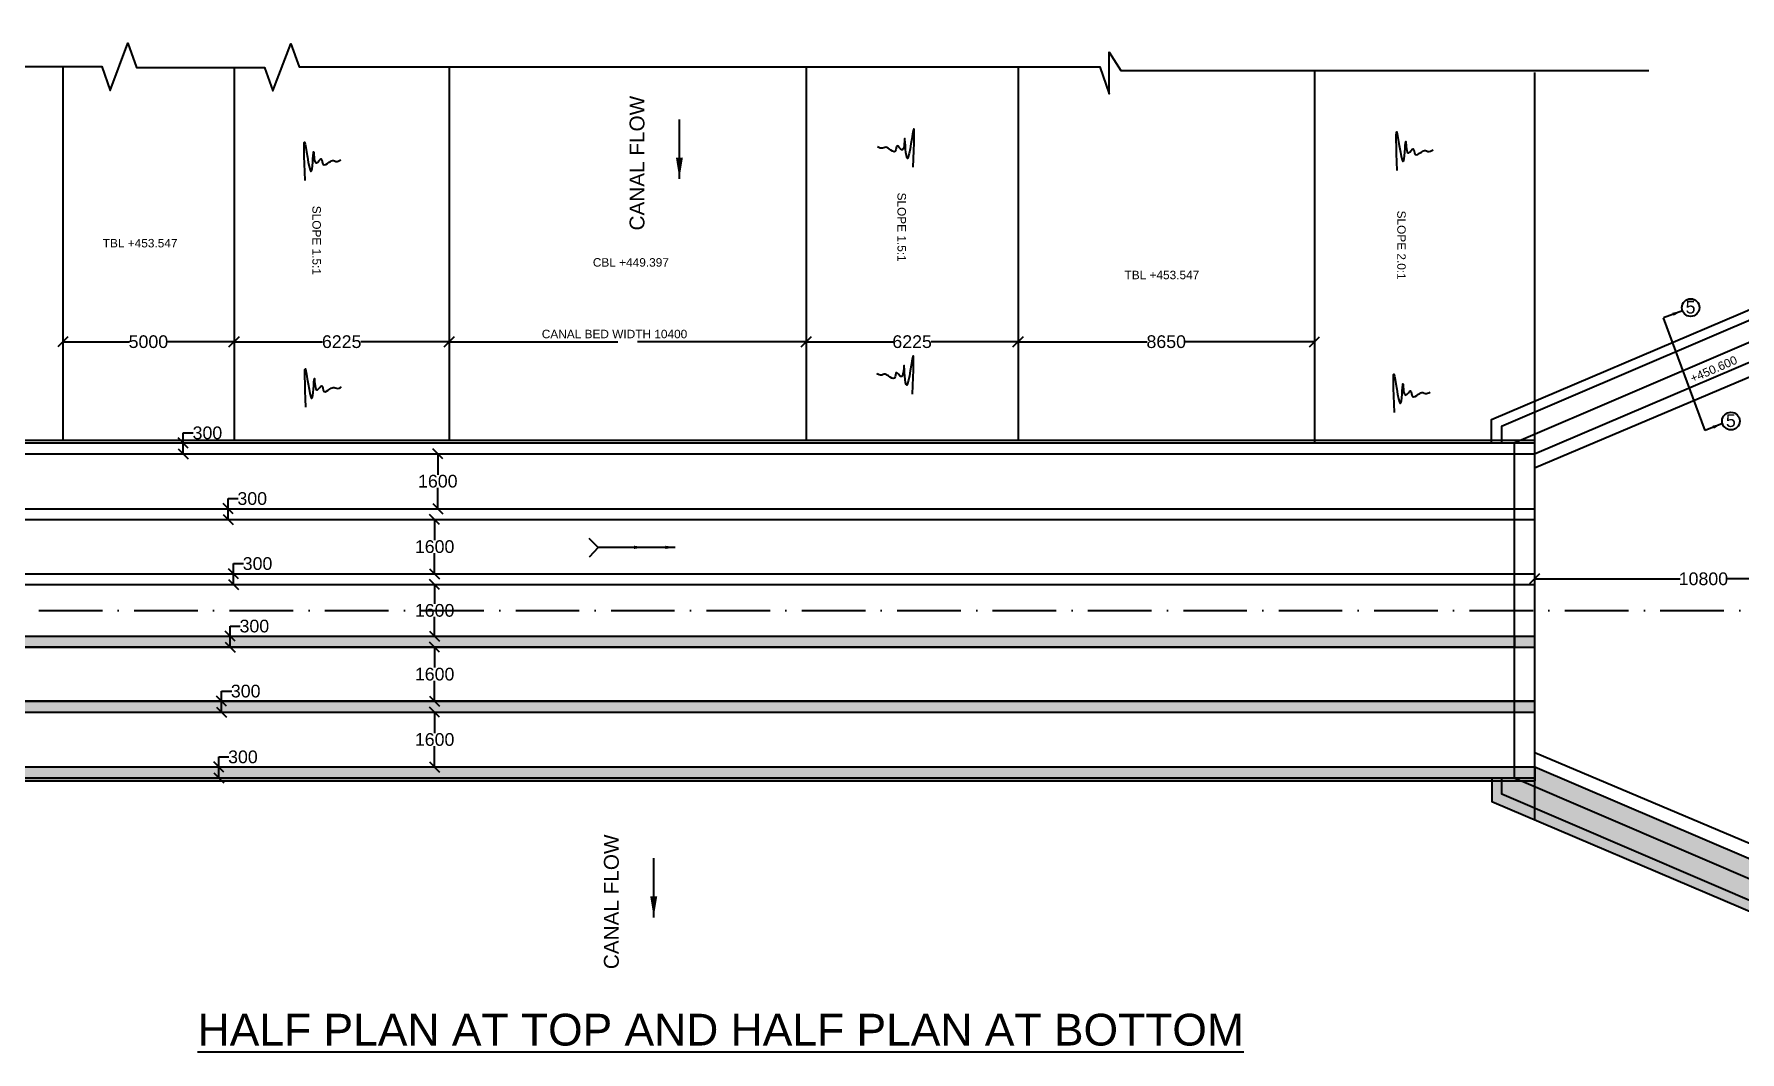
# Model space of a CAD drawing. Header units: millimetres. Extents: x 5124 to 6568637, y 2311 to 91879094.
# Drawn here: x 3647414 to 3663510, y 45939626 to 45949236 of the extents above; entities that cross this region are included whole.
import ezdxf

# ---------------------------------------------------------------- set-up
doc = ezdxf.new("R2010")
doc.units = ezdxf.units.MM
doc.header["$MEASUREMENT"] = 0
doc.linetypes.add('ACAD_ISO10W100', pattern=[18, 12, -3, 0, -3])
for name, color, linetype in [('DIMENSION', 7, 'Continuous'), ('DRAWING', 7, 'Continuous'), ('TEXT', 7, 'Continuous')]:
    doc.layers.add(name, color=color, linetype=linetype)
doc.styles.get("Standard").update_dxf_attribs({"font": 'arial.ttf', "height": 120})
doc.dimstyles.get("Standard").update_dxf_attribs({"dimtxt": 200, "dimasz": 110, "dimexe": 0.18, "dimexo": 0.0625, "dimgap": 0.09, "dimtad": 0, "dimtih": 1, "dimtoh": 1, "dimdec": 0, "dimzin": 0, "dimdsep": 46, "dimtxsty": 'Standard', "dimblk": 'OBLIQUE', "dimcen": 0.09, "dimse1": 1, "dimse2": 1, "dimadec": 0, "dimazin": 0, "dimtfac": 1, "dimtdec": 0, "dimtofl": 0, "dimtmove": 0, "dimatfit": 3, "dimfxl": 1, "dimtolj": 1, "dimtzin": 0, "dimarcsym": 0})
pattern_1 = [(50, (0, 0), (143.45203652, -12.550427), [15, -165]), (355, (0, 0), (-27.7502667, 150.43842674), [12, -132]), (100.4514, (11.95, -1.05), (115.70187634, 137.8879084), [12.748038, -140.2284224]), (46.1842, (0, 40), (213.4482097, -33.10380287), [22.5, -247.5]), (96.6356, (17.79, 37.24), (186.9325411, 194.8235742), [19.1220576, -210.3426]), (351.1842, (0, 40), (186.932389, 194.8237202), [18, -198]), (21, (20, 30), (119.38141042, -80.52377813), [15, -165]), (326, (20, 30), (48.6630664, 145.030009), [12, -132]), (71.4514, (29.95, 23.29), (168.0445257, 64.50609934), [12.748038, -140.2284224]), (37.5, (0, 0), (2.431971063, 66.578770766), [0, -130.4, 0, -134, 0, -132.5]), (7.5, (0, 0), (52.61390749, 78.88234238), [0, -76.4, 0, -127.4, 0, -50.5]), (327.5, (-44.6, 0), (106.764487234, -4.510974347), [0, -50, 0, -156, 0, -207]), (317.5, (-64.6, 0), (116.63723387, 20.02099647), [0, -65, 0, -103.6, 0, -147])]

# ---------------------------------------------------------------- blocks, each defined once
blk = doc.blocks.new('_Oblique')
at = {"color": 0, "linetype": 'ByBlock', "lineweight": -2}
blk.add_line((-0.5, -0.5), (0.5, 0.5), dxfattribs=at)
blk = doc.blocks.new('*D97')
at = {"layer": 'Defpoints', "color": 0, "linetype": 'Continuous', "transparency": 16777216}
for p in [(3645825, 45949837), (3661572, 45949827), (3661572, 45948874)]:
    blk.add_point(p, dxfattribs=at)
at = {"layer": 'DIMENSION', "color": 0, "linetype": 'Continuous', "lineweight": -2, "transparency": 16777216}
for p, q in [((3645825, 45949827), (3653470, 45949827)), ((3661572, 45949827), (3653927, 45949827))]:
    blk.add_line(p, q, dxfattribs=at)
at = {"layer": 'DIMENSION', "color": 0, "linetype": 'Continuous', "lineweight": -2, "transparency": 16777216, "xscale": 95, "yscale": 95, "zscale": 95, "rotation": 180}
blk.add_blockref('_Oblique', (3645825, 45949827), dxfattribs=at)
at = {"layer": 'DIMENSION', "color": 0, "linetype": 'Continuous', "lineweight": -2, "transparency": 16777216, "xscale": 95, "yscale": 95, "zscale": 95}
blk.add_blockref('_Oblique', (3661572, 45949827), dxfattribs=at)
at = {"layer": 'DIMENSION', "color": 0, "linetype": 'Continuous', "transparency": 16777216, "insert": (3653698, 45949827), "char_height": 120, "attachment_point": 5}
blk.add_mtext('\\A1;47498', dxfattribs=at)
blk = doc.blocks.new('*D105')
at = {"layer": 'Defpoints', "color": 0, "linetype": 'Continuous', "transparency": 16777216}
for p in [(3647684, 45946331), (3649300, 45946331), (3649300, 45946331)]:
    blk.add_point(p, dxfattribs=at)
at = {"layer": 'DIMENSION', "color": 0, "linetype": 'Continuous', "lineweight": -2, "transparency": 16777216}
for p, q in [((3647684, 45946331), (3648313, 45946331)), ((3649300, 45946331), (3648671, 45946331))]:
    blk.add_line(p, q, dxfattribs=at)
at = {"layer": 'DIMENSION', "color": 0, "linetype": 'Continuous', "lineweight": -2, "transparency": 16777216, "xscale": 95, "yscale": 95, "zscale": 95, "rotation": 180}
blk.add_blockref('_Oblique', (3647684, 45946331), dxfattribs=at)
at = {"layer": 'DIMENSION', "color": 0, "linetype": 'Continuous', "lineweight": -2, "transparency": 16777216, "xscale": 95, "yscale": 95, "zscale": 95}
blk.add_blockref('_Oblique', (3649300, 45946331), dxfattribs=at)
at = {"layer": 'DIMENSION', "color": 0, "linetype": 'Continuous', "transparency": 16777216, "insert": (3648492, 45946331), "char_height": 120, "attachment_point": 5}
blk.add_mtext('\\A1;5000', dxfattribs=at)
blk = doc.blocks.new('*D106')
at = {"layer": 'Defpoints', "color": 0, "linetype": 'Continuous', "transparency": 16777216}
for p in [(3649300, 45946331), (3651331, 45946331), (3651331, 45946331)]:
    blk.add_point(p, dxfattribs=at)
at = {"layer": 'DIMENSION', "color": 0, "linetype": 'Continuous', "lineweight": -2, "transparency": 16777216}
for p, q in [((3649300, 45946331), (3650136, 45946331)), ((3651331, 45946331), (3650496, 45946331))]:
    blk.add_line(p, q, dxfattribs=at)
at = {"layer": 'DIMENSION', "color": 0, "linetype": 'Continuous', "lineweight": -2, "transparency": 16777216, "xscale": 95, "yscale": 95, "zscale": 95, "rotation": 180}
blk.add_blockref('_Oblique', (3649300, 45946331), dxfattribs=at)
at = {"layer": 'DIMENSION', "color": 0, "linetype": 'Continuous', "lineweight": -2, "transparency": 16777216, "xscale": 95, "yscale": 95, "zscale": 95}
blk.add_blockref('_Oblique', (3651331, 45946331), dxfattribs=at)
at = {"layer": 'DIMENSION', "color": 0, "linetype": 'Continuous', "transparency": 16777216, "insert": (3650316, 45946331), "char_height": 120, "attachment_point": 5}
blk.add_mtext('\\A1;6225', dxfattribs=at)
blk = doc.blocks.new('*D107')
at = {"layer": 'Defpoints', "color": 0, "linetype": 'Continuous', "transparency": 16777216}
for p in [(3651331, 45946331), (3654699, 45946331), (3654699, 45946331)]:
    blk.add_point(p, dxfattribs=at)
at = {"layer": 'DIMENSION', "color": 0, "linetype": 'Continuous', "lineweight": -2, "transparency": 16777216}
for p, q in [((3651331, 45946331), (3652922, 45946331)), ((3654699, 45946331), (3653108, 45946331))]:
    blk.add_line(p, q, dxfattribs=at)
at = {"layer": 'DIMENSION', "color": 0, "linetype": 'Continuous', "lineweight": -2, "transparency": 16777216, "xscale": 95, "yscale": 95, "zscale": 95, "rotation": 180}
blk.add_blockref('_Oblique', (3651331, 45946331), dxfattribs=at)
at = {"layer": 'DIMENSION', "color": 0, "linetype": 'Continuous', "lineweight": -2, "transparency": 16777216, "xscale": 95, "yscale": 95, "zscale": 95}
blk.add_blockref('_Oblique', (3654699, 45946331), dxfattribs=at)
at = {"layer": 'DIMENSION', "color": 0, "linetype": 'Continuous', "transparency": 16777216, "insert": (3653015, 45946331), "char_height": 120, "attachment_point": 5}
blk.add_mtext('\\A1;    ', dxfattribs=at)
blk = doc.blocks.new('*D108')
at = {"layer": 'Defpoints', "color": 0, "linetype": 'Continuous', "transparency": 16777216}
for p in [(3654699, 45946331), (3656698, 45946331), (3656698, 45946331)]:
    blk.add_point(p, dxfattribs=at)
at = {"layer": 'DIMENSION', "color": 0, "linetype": 'Continuous', "lineweight": -2, "transparency": 16777216}
for p, q in [((3654699, 45946331), (3655519, 45946331)), ((3656698, 45946331), (3655879, 45946331))]:
    blk.add_line(p, q, dxfattribs=at)
at = {"layer": 'DIMENSION', "color": 0, "linetype": 'Continuous', "lineweight": -2, "transparency": 16777216, "xscale": 95, "yscale": 95, "zscale": 95, "rotation": 180}
blk.add_blockref('_Oblique', (3654699, 45946331), dxfattribs=at)
at = {"layer": 'DIMENSION', "color": 0, "linetype": 'Continuous', "lineweight": -2, "transparency": 16777216, "xscale": 95, "yscale": 95, "zscale": 95}
blk.add_blockref('_Oblique', (3656698, 45946331), dxfattribs=at)
at = {"layer": 'DIMENSION', "color": 0, "linetype": 'Continuous', "transparency": 16777216, "insert": (3655699, 45946331), "char_height": 120, "attachment_point": 5}
blk.add_mtext('\\A1;6225', dxfattribs=at)
blk = doc.blocks.new('*D109')
at = {"layer": 'Defpoints', "color": 0, "linetype": 'Continuous', "transparency": 16777216}
for p in [(3656698, 45946331), (3659495, 45946331), (3659495, 45946331)]:
    blk.add_point(p, dxfattribs=at)
at = {"layer": 'DIMENSION', "color": 0, "linetype": 'Continuous', "lineweight": -2, "transparency": 16777216}
for p, q in [((3656698, 45946331), (3657918, 45946331)), ((3659495, 45946331), (3658276, 45946331))]:
    blk.add_line(p, q, dxfattribs=at)
at = {"layer": 'DIMENSION', "color": 0, "linetype": 'Continuous', "lineweight": -2, "transparency": 16777216, "xscale": 95, "yscale": 95, "zscale": 95, "rotation": 180}
blk.add_blockref('_Oblique', (3656698, 45946331), dxfattribs=at)
at = {"layer": 'DIMENSION', "color": 0, "linetype": 'Continuous', "lineweight": -2, "transparency": 16777216, "xscale": 95, "yscale": 95, "zscale": 95}
blk.add_blockref('_Oblique', (3659495, 45946331), dxfattribs=at)
at = {"layer": 'DIMENSION', "color": 0, "linetype": 'Continuous', "transparency": 16777216, "insert": (3658097, 45946331), "char_height": 120, "attachment_point": 5}
blk.add_mtext('\\A1;8650', dxfattribs=at)
blk = doc.blocks.new('*D110')
at = {"layer": 'Defpoints', "color": 0, "linetype": 'Continuous', "transparency": 16777216}
for p in [(3648821, 45945375), (3648821, 45945375), (3648821, 45945272)]:
    blk.add_point(p, dxfattribs=at)
at = {"layer": 'DIMENSION', "color": 0, "linetype": 'Continuous', "lineweight": -2, "transparency": 16777216}
for p, q in [((3648821, 45945375), (3648821, 45945470)), ((3648821, 45945470), (3648916, 45945470)), ((3648821, 45945272), (3648821, 45945375))]:
    blk.add_line(p, q, dxfattribs=at)
at = {"layer": 'DIMENSION', "color": 0, "linetype": 'Continuous', "lineweight": -2, "transparency": 16777216, "xscale": 95, "yscale": 95, "zscale": 95}
for p, rotation in [((3648821, 45945375), 90), ((3648821, 45945272), 270)]:
    blk.add_blockref('_Oblique', p, dxfattribs=dict(at, rotation=rotation))
at = {"layer": 'DIMENSION', "color": 0, "linetype": 'Continuous', "transparency": 16777216, "insert": (3649049, 45945470), "char_height": 120, "attachment_point": 5}
blk.add_mtext('\\A1;300', dxfattribs=at)
blk = doc.blocks.new('*D111')
at = {"layer": 'Defpoints', "color": 0, "linetype": 'Continuous', "transparency": 16777216}
for p in [(3649244, 45944755), (3649244, 45944755), (3649244, 45944652)]:
    blk.add_point(p, dxfattribs=at)
at = {"layer": 'DIMENSION', "color": 0, "linetype": 'Continuous', "lineweight": -2, "transparency": 16777216}
for p, q in [((3649244, 45944755), (3649244, 45944850)), ((3649244, 45944850), (3649339, 45944850)), ((3649244, 45944652), (3649244, 45944755))]:
    blk.add_line(p, q, dxfattribs=at)
at = {"layer": 'DIMENSION', "color": 0, "linetype": 'Continuous', "lineweight": -2, "transparency": 16777216, "xscale": 95, "yscale": 95, "zscale": 95}
for p, rotation in [((3649244, 45944755), 90), ((3649244, 45944652), 270)]:
    blk.add_blockref('_Oblique', p, dxfattribs=dict(at, rotation=rotation))
at = {"layer": 'DIMENSION', "color": 0, "linetype": 'Continuous', "transparency": 16777216, "insert": (3649472, 45944850), "char_height": 120, "attachment_point": 5}
blk.add_mtext('\\A1;300', dxfattribs=at)
blk = doc.blocks.new('*D112')
at = {"layer": 'Defpoints', "color": 0, "linetype": 'Continuous', "transparency": 16777216}
for p in [(3649295, 45944141), (3649295, 45944141), (3649295, 45944038)]:
    blk.add_point(p, dxfattribs=at)
at = {"layer": 'DIMENSION', "color": 0, "linetype": 'Continuous', "lineweight": -2, "transparency": 16777216}
for p, q in [((3649295, 45944141), (3649295, 45944236)), ((3649295, 45944236), (3649390, 45944236)), ((3649295, 45944038), (3649295, 45944141))]:
    blk.add_line(p, q, dxfattribs=at)
at = {"layer": 'DIMENSION', "color": 0, "linetype": 'Continuous', "lineweight": -2, "transparency": 16777216, "xscale": 95, "yscale": 95, "zscale": 95}
for p, rotation in [((3649295, 45944141), 90), ((3649295, 45944038), 270)]:
    blk.add_blockref('_Oblique', p, dxfattribs=dict(at, rotation=rotation))
at = {"layer": 'DIMENSION', "color": 0, "linetype": 'Continuous', "transparency": 16777216, "insert": (3649522, 45944236), "char_height": 120, "attachment_point": 5}
blk.add_mtext('\\A1;300', dxfattribs=at)
blk = doc.blocks.new('*D113')
at = {"layer": 'Defpoints', "color": 0, "linetype": 'Continuous', "transparency": 16777216}
for p in [(3649264, 45943551), (3649264, 45943551), (3649264, 45943448)]:
    blk.add_point(p, dxfattribs=at)
at = {"layer": 'DIMENSION', "color": 0, "linetype": 'Continuous', "lineweight": -2, "transparency": 16777216}
for p, q in [((3649264, 45943551), (3649264, 45943646)), ((3649264, 45943646), (3649359, 45943646)), ((3649264, 45943448), (3649264, 45943551))]:
    blk.add_line(p, q, dxfattribs=at)
at = {"layer": 'DIMENSION', "color": 0, "linetype": 'Continuous', "lineweight": -2, "transparency": 16777216, "xscale": 95, "yscale": 95, "zscale": 95}
for p, rotation in [((3649264, 45943551), 90), ((3649264, 45943448), 270)]:
    blk.add_blockref('_Oblique', p, dxfattribs=dict(at, rotation=rotation))
at = {"layer": 'DIMENSION', "color": 0, "linetype": 'Continuous', "transparency": 16777216, "insert": (3649492, 45943646), "char_height": 120, "attachment_point": 5}
blk.add_mtext('\\A1;300', dxfattribs=at)
blk = doc.blocks.new('*D114')
at = {"layer": 'Defpoints', "color": 0, "linetype": 'Continuous', "transparency": 16777216}
for p in [(3649183, 45942937), (3649193, 45942937), (3649193, 45942834)]:
    blk.add_point(p, dxfattribs=at)
at = {"layer": 'DIMENSION', "color": 0, "linetype": 'Continuous', "lineweight": -2, "transparency": 16777216}
for p, q in [((3649183, 45942937), (3649183, 45943032)), ((3649183, 45943032), (3649278, 45943032)), ((3649183, 45942834), (3649183, 45942937))]:
    blk.add_line(p, q, dxfattribs=at)
at = {"layer": 'DIMENSION', "color": 0, "linetype": 'Continuous', "lineweight": -2, "transparency": 16777216, "xscale": 95, "yscale": 95, "zscale": 95}
for p, rotation in [((3649183, 45942937), 90), ((3649183, 45942834), 270)]:
    blk.add_blockref('_Oblique', p, dxfattribs=dict(at, rotation=rotation))
at = {"layer": 'DIMENSION', "color": 0, "linetype": 'Continuous', "transparency": 16777216, "insert": (3649410, 45943032), "char_height": 120, "attachment_point": 5}
blk.add_mtext('\\A1;300', dxfattribs=at)
blk = doc.blocks.new('*D115')
at = {"layer": 'Defpoints', "color": 0, "linetype": 'Continuous', "transparency": 16777216}
for p in [(3649157, 45942316), (3649157, 45942316), (3649157, 45942213)]:
    blk.add_point(p, dxfattribs=at)
at = {"layer": 'DIMENSION', "color": 0, "linetype": 'Continuous', "lineweight": -2, "transparency": 16777216}
for p, q in [((3649157, 45942316), (3649157, 45942411)), ((3649157, 45942411), (3649252, 45942411)), ((3649157, 45942213), (3649157, 45942316))]:
    blk.add_line(p, q, dxfattribs=at)
at = {"layer": 'DIMENSION', "color": 0, "linetype": 'Continuous', "lineweight": -2, "transparency": 16777216, "xscale": 95, "yscale": 95, "zscale": 95}
for p, rotation in [((3649157, 45942316), 90), ((3649157, 45942213), 270)]:
    blk.add_blockref('_Oblique', p, dxfattribs=dict(at, rotation=rotation))
at = {"layer": 'DIMENSION', "color": 0, "linetype": 'Continuous', "transparency": 16777216, "insert": (3649384, 45942411), "char_height": 120, "attachment_point": 5}
blk.add_mtext('\\A1;300', dxfattribs=at)
blk = doc.blocks.new('*D116')
at = {"layer": 'Defpoints', "color": 0, "linetype": 'Continuous', "transparency": 16777216}
for p in [(3651286, 45945272), (3651223, 45944755), (3651298, 45944755)]:
    blk.add_point(p, dxfattribs=at)
at = {"layer": 'DIMENSION', "color": 0, "linetype": 'Continuous', "lineweight": -2, "transparency": 16777216}
for p, q in [((3651223, 45945272), (3651223, 45945075)), ((3651223, 45944755), (3651223, 45944952))]:
    blk.add_line(p, q, dxfattribs=at)
at = {"layer": 'DIMENSION', "color": 0, "linetype": 'Continuous', "lineweight": -2, "transparency": 16777216, "xscale": 95, "yscale": 95, "zscale": 95}
for p, rotation in [((3651223, 45945272), 90), ((3651223, 45944755), 270)]:
    blk.add_blockref('_Oblique', p, dxfattribs=dict(at, rotation=rotation))
at = {"layer": 'DIMENSION', "color": 0, "linetype": 'Continuous', "transparency": 16777216, "insert": (3651223, 45945014), "char_height": 120, "attachment_point": 5}
blk.add_mtext('\\A1;1600', dxfattribs=at)
blk = doc.blocks.new('*D117')
at = {"layer": 'Defpoints', "color": 0, "linetype": 'Continuous', "transparency": 16777216}
for p in [(3651223, 45944652), (3651193, 45944141), (3651193, 45944141)]:
    blk.add_point(p, dxfattribs=at)
at = {"layer": 'DIMENSION', "color": 0, "linetype": 'Continuous', "lineweight": -2, "transparency": 16777216}
for p, q in [((3651193, 45944652), (3651193, 45944458)), ((3651193, 45944141), (3651193, 45944335))]:
    blk.add_line(p, q, dxfattribs=at)
at = {"layer": 'DIMENSION', "color": 0, "linetype": 'Continuous', "lineweight": -2, "transparency": 16777216, "xscale": 95, "yscale": 95, "zscale": 95}
for p, rotation in [((3651193, 45944652), 90), ((3651193, 45944141), 270)]:
    blk.add_blockref('_Oblique', p, dxfattribs=dict(at, rotation=rotation))
at = {"layer": 'DIMENSION', "color": 0, "linetype": 'Continuous', "transparency": 16777216, "insert": (3651193, 45944396), "char_height": 120, "attachment_point": 5}
blk.add_mtext('\\A1;1600', dxfattribs=at)
blk = doc.blocks.new('*D118')
at = {"layer": 'Defpoints', "color": 0, "linetype": 'Continuous', "transparency": 16777216}
for p in [(3651193, 45944038), (3651193, 45943551), (3651193, 45943551)]:
    blk.add_point(p, dxfattribs=at)
at = {"layer": 'DIMENSION', "color": 0, "linetype": 'Continuous', "lineweight": -2, "transparency": 16777216}
for p, q in [((3651193, 45944038), (3651193, 45943856)), ((3651193, 45943551), (3651193, 45943733))]:
    blk.add_line(p, q, dxfattribs=at)
at = {"layer": 'DIMENSION', "color": 0, "linetype": 'Continuous', "lineweight": -2, "transparency": 16777216, "xscale": 95, "yscale": 95, "zscale": 95}
for p, rotation in [((3651193, 45944038), 90), ((3651193, 45943551), 270)]:
    blk.add_blockref('_Oblique', p, dxfattribs=dict(at, rotation=rotation))
at = {"layer": 'DIMENSION', "color": 0, "linetype": 'Continuous', "transparency": 16777216, "insert": (3651193, 45943794), "char_height": 120, "attachment_point": 5}
blk.add_mtext('\\A1;1600', dxfattribs=at)
blk = doc.blocks.new('*D119')
at = {"layer": 'Defpoints', "color": 0, "linetype": 'Continuous', "transparency": 16777216}
for p in [(3651193, 45943448), (3651193, 45942937), (3651193, 45942937)]:
    blk.add_point(p, dxfattribs=at)
at = {"layer": 'DIMENSION', "color": 0, "linetype": 'Continuous', "lineweight": -2, "transparency": 16777216}
for p, q in [((3651193, 45943448), (3651193, 45943254)), ((3651193, 45942937), (3651193, 45943131))]:
    blk.add_line(p, q, dxfattribs=at)
at = {"layer": 'DIMENSION', "color": 0, "linetype": 'Continuous', "lineweight": -2, "transparency": 16777216, "xscale": 95, "yscale": 95, "zscale": 95}
for p, rotation in [((3651193, 45943448), 90), ((3651193, 45942937), 270)]:
    blk.add_blockref('_Oblique', p, dxfattribs=dict(at, rotation=rotation))
at = {"layer": 'DIMENSION', "color": 0, "linetype": 'Continuous', "transparency": 16777216, "insert": (3651193, 45943192), "char_height": 120, "attachment_point": 5}
blk.add_mtext('\\A1;1600', dxfattribs=at)
blk = doc.blocks.new('*D120')
at = {"layer": 'Defpoints', "color": 0, "linetype": 'Continuous', "transparency": 16777216}
for p in [(3651193, 45942834), (3651193, 45942316), (3651193, 45942316)]:
    blk.add_point(p, dxfattribs=at)
at = {"layer": 'DIMENSION', "color": 0, "linetype": 'Continuous', "lineweight": -2, "transparency": 16777216}
for p, q in [((3651193, 45942834), (3651193, 45942636)), ((3651193, 45942316), (3651193, 45942514))]:
    blk.add_line(p, q, dxfattribs=at)
at = {"layer": 'DIMENSION', "color": 0, "linetype": 'Continuous', "lineweight": -2, "transparency": 16777216, "xscale": 95, "yscale": 95, "zscale": 95}
for p, rotation in [((3651193, 45942834), 90), ((3651193, 45942316), 270)]:
    blk.add_blockref('_Oblique', p, dxfattribs=dict(at, rotation=rotation))
at = {"layer": 'DIMENSION', "color": 0, "linetype": 'Continuous', "transparency": 16777216, "insert": (3651193, 45942575), "char_height": 120, "attachment_point": 5}
blk.add_mtext('\\A1;1600', dxfattribs=at)
blk = doc.blocks.new('*D138')
at = {"layer": 'Defpoints', "color": 0, "linetype": 'Continuous', "transparency": 16777216}
for p in [(3661572, 45944092), (3664760, 45944092), (3664760, 45944092)]:
    blk.add_point(p, dxfattribs=at)
at = {"layer": 'DIMENSION', "color": 0, "linetype": 'Continuous', "lineweight": -2, "transparency": 16777216}
for p, q in [((3661572, 45944092), (3662946, 45944092)), ((3664760, 45944092), (3663386, 45944092))]:
    blk.add_line(p, q, dxfattribs=at)
at = {"layer": 'DIMENSION', "color": 0, "linetype": 'Continuous', "lineweight": -2, "transparency": 16777216, "xscale": 95, "yscale": 95, "zscale": 95, "rotation": 180}
blk.add_blockref('_Oblique', (3661572, 45944092), dxfattribs=at)
at = {"layer": 'DIMENSION', "color": 0, "linetype": 'Continuous', "lineweight": -2, "transparency": 16777216, "xscale": 95, "yscale": 95, "zscale": 95}
blk.add_blockref('_Oblique', (3664760, 45944092), dxfattribs=at)
at = {"layer": 'DIMENSION', "color": 0, "linetype": 'Continuous', "transparency": 16777216, "insert": (3663166, 45944092), "char_height": 120, "attachment_point": 5}
blk.add_mtext('\\A1;10800', dxfattribs=at)

msp = doc.modelspace()

# ---------------------------------------------------------------- hatches: boundary and pattern name
at = {"layer": 'DRAWING', "linetype": 'Continuous'}
h = msp.add_hatch(dxfattribs=at)
h.set_pattern_fill('AR-CONC', color=256, scale=20, style=0)
h.set_pattern_definition(pattern_1)
h.paths.add_polyline_path([(3661384.2, 45943550.7), (3645962.1, 45943550.7), (3645962.1, 45943447.9), (3661384.2, 45943447.9)])
h = msp.add_hatch(dxfattribs=at)
h.set_pattern_fill('AR-CONC', color=256, scale=20, style=0)
h.set_pattern_definition(pattern_1)
h.paths.add_polyline_path([(3661574.6, 45943550.7), (3661384.2, 45943550.7), (3661384.2, 45943447.9), (3661574.6, 45943447.9)])
h.paths.add_polyline_path([(3661574.6, 45942936.5), (3661384.2, 45942936.5), (3661384.2, 45942833.7), (3661574.6, 45942833.7)])
h.paths.add_polyline_path([(3661574.6, 45942316.1), (3661384.2, 45942316.1), (3661384.2, 45942213.2), (3661574.6, 45942213.2)])
h.paths.add_polyline_path([(3661574.6, 45942131.5), (3661448.4, 45942185.6), (3661263.5, 45942185.6), (3661263.5, 45942058.4), (3661574.6, 45941925.1)], flags=17)
h.paths.add_polyline_path([(3661574.6, 45942316.1), (3661574.6, 45942131.5), (3664601.5, 45940832.5), (3664601.5, 45939869.6), (3664762.5, 45939869.6), (3664762.5, 45940955.9)])
h.paths.add_polyline_path([(3661574.6, 45942185.6), (3661448.4, 45942185.6), (3661574.6, 45942131.5)], flags=16)
h.paths.add_polyline_path([(3661263.5, 45942058.4), (3661263.5, 45942185.6), (3661169.6, 45942185.6), (3661169.6, 45941991.4), (3661574.6, 45941818.8), (3661574.6, 45941925.1)])
h.paths.add_polyline_path([(3661574.6, 45941925.1), (3661574.6, 45941818.8), (3664302.1, 45940656.2), (3664302.1, 45939769.7), (3664866.4, 45939769.7), (3664866.4, 45940075.3), (3664762.5, 45940075.3), (3664762.5, 45939869.6), (3664601.5, 45939869.6), (3664401.2, 45939869.6), (3664401.2, 45940713.2)])
h.paths.add_polyline_path([(3661574.6, 45942131.5), (3661574.6, 45941925.1), (3664401.2, 45940713.2), (3664401.2, 45939869.6), (3664601.5, 45939869.6), (3664601.5, 45940832.5)], flags=17)
h = msp.add_hatch(dxfattribs=at)
h.set_pattern_fill('AR-CONC', color=256, scale=20, style=0)
h.set_pattern_definition(pattern_1)
h.paths.add_polyline_path([(3661574.6, 45942936.5), (3645962.1, 45942936.5), (3645962.1, 45942833.7), (3661574.6, 45942833.7)])
h = msp.add_hatch(dxfattribs=at)
h.set_pattern_fill('AR-CONC', color=256, scale=20, style=0)
h.set_pattern_definition(pattern_1)
h.paths.add_polyline_path([(3661384.2, 45942316.1), (3645830.3, 45942316.1), (3645830.3, 45942213.2), (3661384.2, 45942213.2)])

# ---------------------------------------------------------------- linework, layer by layer
at = {"layer": 'DIMENSION', "linetype": 'Continuous'}
for points in [[(3645346.6, 45948932.1), (3646135, 45948932.1), (3646215.6, 45948708.8), (3646377, 45949140.5), (3646462, 45948928.7), (3648052.6, 45948928.7), (3648129.9, 45948703.1), (3648296.6, 45949150.1), (3648378.3, 45948921.7), (3649587.5, 45948921.7), (3649666.8, 45948698.8), (3649836.4, 45949142.6), (3649914.4, 45948926.8), (3651330.8, 45948926.8), (3654699.5, 45948926.8), (3656698.2, 45948926.8), (3657469.9, 45948926.8), (3657558.2, 45948672.7), (3657558.2, 45949064.5), (3657670, 45948892.2), (3662651, 45948892.2)], [(3647683.7, 45948928.7), (3647683.7, 45945402.9)], [(3649300.4, 45948921.7), (3649300.4, 45945395.9)], [(3651330.8, 45948926.8), (3651330.8, 45945401)], [(3654699.5, 45948926.8), (3654699.5, 45945401)], [(3656698.2, 45948926.8), (3656698.2, 45945401)], [(3659495.4, 45948892.2), (3659495.4, 45945366.4)], [(3661572.2, 45948874.4), (3661572.2, 45943736.5)], [(3661167.2, 45945375.3), (3661167.2, 45945597.1), (3664299.7, 45946932.3), (3664299.7, 45947818.8), (3664864, 45947818.8), (3664864, 45946531.3), (3661572.2, 45945138.2)], [(3661381.8, 45945375.3), (3664599.1, 45946756), (3664599.1, 45947719), (3664398.7, 45947719), (3664398.7, 45946875.3), (3661261.1, 45945530.1), (3661261.1, 45945375.3)], [(3661572.2, 45945272.5), (3664760.1, 45946632.6), (3664760.1, 45947719), (3664599.1, 45947719)], [(3645827.9, 45945402.9), (3661572.2, 45945402.9)], [(3645827.9, 45945375.3), (3661572.2, 45945375.3)], [(3661381.8, 45945375.3), (3661381.8, 45943789.9)], [(3645827.9, 45945272.5), (3661572.2, 45945272.5)], [(3645827.9, 45944754.8), (3661572.2, 45944754.8)], [(3645827.9, 45944652), (3661572.2, 45944652)], [(3652736.7, 45944389.9), (3652650.3, 45944474.1)], [(3652736.7, 45944389.9), (3652651.2, 45944295.6)], [(3645827.9, 45944140.6), (3661572.2, 45944140.6)], [(3645827.9, 45944037.8), (3661572.2, 45944037.8)], [(3661384.2, 45942213.2), (3661384.2, 45943798.6)], [(3661574.6, 45941818.8), (3661574.6, 45943852)], [(3645830.3, 45943550.7), (3661574.6, 45943550.7)], [(3645830.3, 45943447.9), (3661574.6, 45943447.9)], [(3645830.3, 45942936.5), (3661574.6, 45942936.5)], [(3645830.3, 45942833.7), (3661574.6, 45942833.7)], [(3645830.3, 45942316.1), (3661574.6, 45942316.1)], [(3661169.6, 45942213.2), (3661169.6, 45941991.4), (3664302.1, 45940656.2), (3664302.1, 45939769.7), (3664866.4, 45939769.7), (3664866.4, 45941057.2), (3661574.6, 45942450.3)], [(3661574.6, 45942316.1), (3664762.5, 45940955.9), (3664762.5, 45939869.6), (3664601.5, 45939869.6)], [(3645830.3, 45942213.2), (3661574.6, 45942213.2)], [(3645830.3, 45942185.6), (3661574.6, 45942185.6)], [(3661384.2, 45942213.2), (3664601.5, 45940832.5), (3664601.5, 45939869.6), (3664401.2, 45939869.6), (3664401.2, 45940713.2), (3661263.5, 45942058.4), (3661263.5, 45942213.2)]]:
    msp.add_lwpolyline(points, dxfattribs=at)
for points in [[(3645962.1, 45943550.7), (3661384.2, 45943550.7), (3661384.2, 45943447.9), (3645962.1, 45943447.9)], [(3661574.6, 45942936.5), (3645830.3, 45942936.5), (3645830.3, 45942833.7), (3661574.6, 45942833.7)], [(3645830.3, 45942316.1), (3661574.6, 45942316.1), (3661574.6, 45942185.6), (3645830.3, 45942185.6)]]:
    msp.add_lwpolyline(points, close=True, dxfattribs=at)
for centre in [(3663045.8, 45946653.6), (3663425.9, 45945581.9)]:
    msp.add_circle(centre, 83, dxfattribs=at)
for points in [[(3649971.6, 45947854.2), (3649971.6, 45948197.6), (3650031.9, 45947944.8), (3650052.2, 45948122.1), (3650079.9, 45948018.8), (3650122.3, 45948057.1), (3650141, 45948004.2), (3650198.8, 45948027), (3650237.9, 45948041.6), (3650259.8, 45948033.5), (3650308.7, 45948047.3)], [(3655708.8, 45947978.8), (3655708.8, 45948322.3), (3655648.6, 45948069.5), (3655628.2, 45948246.8), (3655600.5, 45948143.5), (3655558.2, 45948181.7), (3655539.5, 45948128.9), (3655481.7, 45948151.6), (3655442.6, 45948166.3), (3655420.6, 45948158.1), (3655371.7, 45948172)], [(3660277.4, 45947949), (3660277.4, 45948292.5), (3660337.6, 45948039.6), (3660358, 45948216.9), (3660385.6, 45948113.6), (3660428, 45948151.9), (3660446.7, 45948099), (3660504.5, 45948121.8), (3660543.6, 45948136.4), (3660565.6, 45948128.3), (3660614.4, 45948142.1)], [(3655701.7, 45945836.8), (3655701.7, 45946180.2), (3655641.5, 45945927.4), (3655621.1, 45946104.7), (3655593.5, 45946001.4), (3655551.1, 45946039.6), (3655532.4, 45945986.8), (3655474.6, 45946009.6), (3655435.5, 45946024.2), (3655413.5, 45946016.1), (3655364.7, 45946029.9)], [(3649978.7, 45945712.1), (3649978.7, 45946055.6), (3650038.9, 45945802.8), (3650059.3, 45945980), (3650087, 45945876.8), (3650129.3, 45945915), (3650148, 45945862.1), (3650205.8, 45945884.9), (3650244.9, 45945899.5), (3650266.9, 45945891.4), (3650315.8, 45945905.2)], [(3660251.3, 45945663.4), (3660251.3, 45946006.9), (3660311.5, 45945754.1), (3660331.9, 45945931.3), (3660359.5, 45945828.1), (3660401.9, 45945866.3), (3660420.6, 45945813.4), (3660478.4, 45945836.2), (3660517.5, 45945850.8), (3660539.4, 45945842.7), (3660588.3, 45945856.5)]]:
    msp.add_spline(points, degree=3, dxfattribs=at)
at = {"layer": 'DRAWING', "linetype": 'ACAD_ISO10W100', "ltscale": 50}
msp.add_lwpolyline([(3640256.6, 45943794.3), (3668214.2, 45943794.3)], dxfattribs=at)

# ---------------------------------------------------------------- texts
at = {"layer": 'TEXT'}
for s, height, rotation, p in [('CANAL FLOW', 140, 90, (3653173, 45947381.5)), ('SLOPE 1.5:1', 80, 270, (3655560.8, 45947739.1)), ('SLOPE 1.5:1', 80, 270, (3650039.6, 45947614.4)), ('SLOPE 2.0:1', 80, 270, (3660276.9, 45947569)), ('+450.600', 80, 23.39529, (3663063.8, 45945943.1)), ('CANAL FLOW', 140, 90, (3652930.7, 45940407.4))]:
    msp.add_text(s, height=height, rotation=rotation, dxfattribs=at).set_placement(p)
for s, height, p in [('TBL +453.547', 80, (3648061.3, 45947221.7)), ('CBL +449.397', 80, (3652686.2, 45947040.1)), ('TBL +453.547', 80, (3657703.4, 45946921.2)), ('5', 120, (3662998.3, 45946597.6)), ('CANAL BED WIDTH 10400', 80, (3652204.5, 45946364)), ('5', 120, (3663378.5, 45945525.9)), ('%%UHALF PLAN AT TOP AND HALF PLAN AT BOTTOM', 300, (3648956.9, 45939686.1))]:
    msp.add_text(s, height=height, dxfattribs=at).set_placement(p)

# ---------------------------------------------------------------- dimensions: what is measured, and where the dimension line sits
at = {"layer": 'DIMENSION', "linetype": 'Continuous'}
for base, p1, p2, text, picture, middle in [((3661572.2, 45949827.3), (3645824.7, 45949837.5), (3661572.2, 45948874.4), '47498', '*D97', (3653698.4, 45949827.3)), ((3649300.4, 45946331.3), (3647683.7, 45946331.3), (3649300.4, 45946331.3), '5000', '*D105', (3648492.1, 45946331.3)), ((3651330.8, 45946331.3), (3649300.4, 45946331.3), (3651330.8, 45946331.3), '6225', '*D106', (3650315.6, 45946331.3)), ((3654699.5, 45946331.3), (3651330.8, 45946331.3), (3654699.5, 45946331.3), '    ', '*D107', (3653015.1, 45946331.3)), ((3656698.2, 45946331.3), (3654699.5, 45946331.3), (3656698.2, 45946331.3), '6225', '*D108', (3655698.8, 45946331.3)), ((3659495.4, 45946331.3), (3656698.2, 45946331.3), (3659495.4, 45946331.3), '8650', '*D109', (3658096.8, 45946331.3)), ((3664760.1, 45944092.1), (3661572.2, 45944092.1), (3664760.1, 45944092.1), '10800', '*D138', (3663166.1, 45944092.1))]:
    dim = msp.add_linear_dim(base=base, p1=p1, p2=p2, text=text, dimstyle='Standard', override={"dimasz": 95, "dimarcsym": 1}, dxfattribs=at)
    dim.commit()
    dim.dimension.update_dxf_attribs({"geometry": picture, "text_midpoint": middle})
for base, p1, p2, text, picture, middle in [((3648821.4, 45945375.3), (3648821.4, 45945272.5), (3648821.4, 45945375.3), '300', '*D110', (3649048.8, 45945470.3)), ((3651222.9, 45944754.8), (3651286.1, 45945272.5), (3651298, 45944754.8), '1600', '*D116', (3651222.9, 45945013.7)), ((3649244.1, 45944754.8), (3649244.1, 45944652), (3649244.1, 45944754.8), '300', '*D111', (3649471.5, 45944849.8)), ((3651193.3, 45944140.6), (3651222.9, 45944652), (3651193.3, 45944140.6), '1600', '*D117', (3651193.3, 45944396.3)), ((3649294.6, 45944140.6), (3649294.6, 45944037.8), (3649294.6, 45944140.6), '300', '*D112', (3649522, 45944235.6)), ((3651193.3, 45943550.7), (3651193.3, 45944037.8), (3651193.3, 45943550.7), '1600', '*D118', (3651193.3, 45943794.3)), ((3649264.3, 45943550.7), (3649264.3, 45943447.9), (3649264.3, 45943550.7), '300', '*D113', (3649491.7, 45943645.7)), ((3651193.3, 45942936.5), (3651193.3, 45943447.9), (3651193.3, 45942936.5), '1600', '*D119', (3651193.3, 45943192.2)), ((3649182.9, 45942936.5), (3649193, 45942833.7), (3649193, 45942936.5), '300', '*D114', (3649410.3, 45943031.5)), ((3651193.3, 45942316.1), (3651193.3, 45942833.7), (3651193.3, 45942316.1), '1600', '*D120', (3651193.3, 45942574.9)), ((3649157, 45942316.1), (3649157, 45942213.2), (3649157, 45942316.1), '300', '*D115', (3649384.4, 45942411.1))]:
    dim = msp.add_linear_dim(base=base, p1=p1, p2=p2, angle=90, text=text, dimstyle='Standard', override={"dimasz": 95, "dimarcsym": 1}, dxfattribs=at)
    dim.commit()
    dim.dimension.update_dxf_attribs({"geometry": picture, "text_midpoint": middle})

# ---------------------------------------------------------------- leaders
for points, override in [([(3653502.9, 45947869.6), (3653502.9, 45948430.4)], {"dimasz": 200, "dimgap": 0.09, "dimtad": 0, "dimarcsym": 1}), ([(3662968.2, 45946624.1), (3662788.5, 45946556)], {"dimasz": 95, "dimgap": 0.09, "dimtad": 0, "dimarcsym": 1}), ([(3663345.8, 45945560.3), (3663182.8, 45945492.4), (3662788.5, 45946556)], {"dimasz": 95, "dimgap": 0.09, "dimtad": 0, "dimarcsym": 1}), ([(3653169, 45944389.9), (3652736.7, 45944389.9)], {"dimasz": 95, "dimgap": 0.09, "dimtad": 0, "dimarcsym": 1}), ([(3653464.5, 45944389.9), (3653050.8, 45944389.9)], {"dimasz": 95, "dimgap": 0.09, "dimtad": 0, "dimarcsym": 1}), ([(3653260.6, 45940895.6), (3653260.6, 45941456.4)], {"dimasz": 200, "dimgap": 0.09, "dimtad": 0, "dimarcsym": 1})]:
    msp.add_leader(points, dimstyle='Standard', override=override, dxfattribs=at)

doc.saveas('drawing.dxf')
